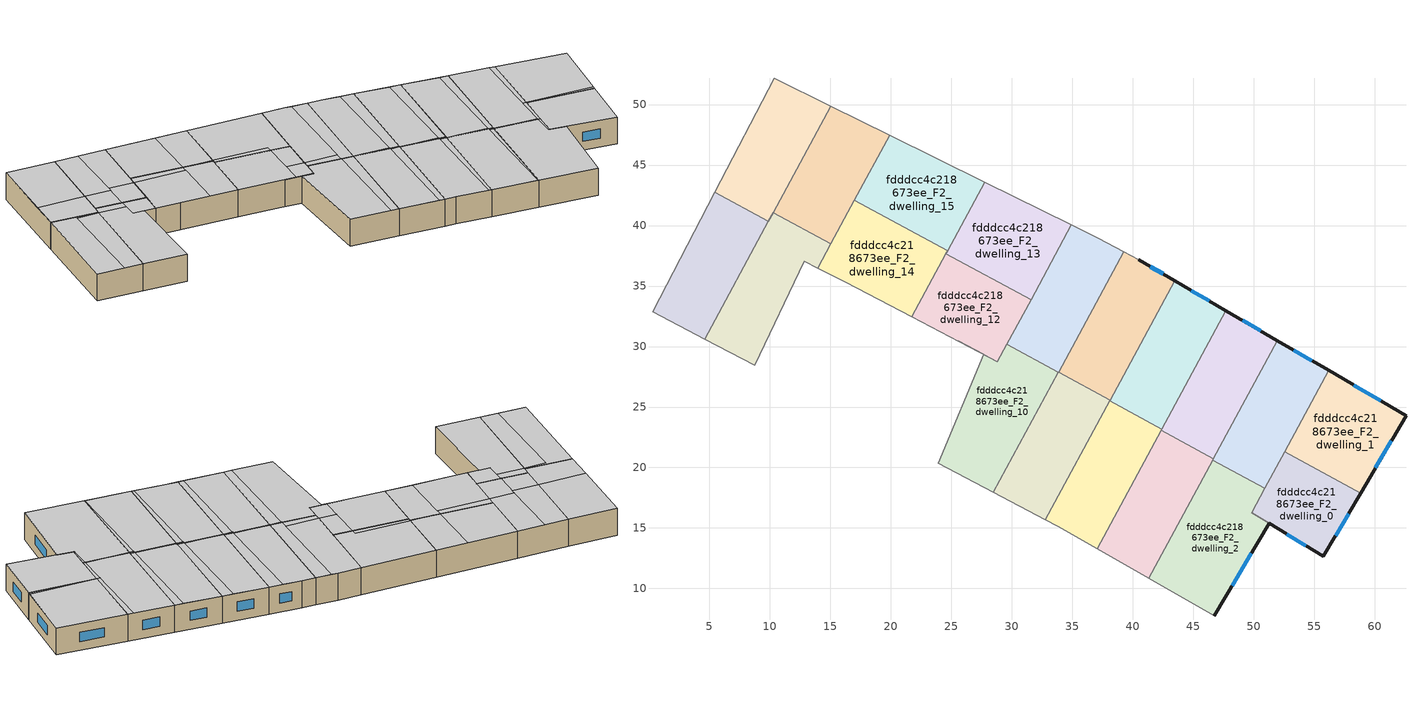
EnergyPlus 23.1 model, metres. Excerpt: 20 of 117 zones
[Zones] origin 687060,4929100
fdddcc4c218673ee_F2_dwelling_0
 floor to fdddcc4c218673ee_F1_dwelling_0 (EU_floor_Construction): 58.84,17.88 55.78,12.64 49.85,16.26 52.56,21.28 z6
 wall outside (EU_wall_Construction): 51.3,15.37 55.78,12.64 58.84,17.88 z6:9
 wall to fdddcc4c218673ee_F2_dwelling_1 (EU_wall_Construction): 58.84,17.88 52.56,21.28 z6:9
 wall to fdddcc4c218673ee_F2_dwelling_3 (EU_wall_Construction): 52.56,21.28 50.93,18.27 z6:9
 wall to fdddcc4c218673ee_F2_dwelling_2 (EU_wall_Construction): 49.84,16.26 51.3,15.37 / 50.93,18.27 49.85,16.26 z6:9
 window (EU_Window_Construction): 56.77,14.35 57.85,16.18 / 52.75,14.49 54.32,13.53 z6.98:8.02
 ceiling adiabatic (EU_roof_Construction): 55.78,12.64 58.84,17.88 52.56,21.28 49.85,16.26 z9
fdddcc4c218673ee_F2_dwelling_1
 floor to fdddcc4c218673ee_F1_dwelling_1 (EU_floor_Construction): 62.6,24.29 58.84,17.88 52.56,21.28 56.2,28.02 z6
 wall outside (EU_wall_Construction): 58.84,17.88 62.6,24.29 56.2,28.02 z6:9
 wall to fdddcc4c218673ee_F2_dwelling_3 (EU_wall_Construction): 56.2,28.02 52.56,21.28 z6:9
 window (EU_Window_Construction): 60.06,19.97 61.38,22.21 / 60.52,25.51 58.28,26.81 z6.98:8.02
 ceiling to fdddcc4c218673ee_F3_dwelling_1 (EU_floor_Construction): 59,18.15 62.6,24.29 56.2,28.02 52.58,21.31 z9
 ceiling to fdddcc4c218673ee_F3_dwelling_0 (EU_floor_Construction): 58.84,17.88 59,18.15 52.58,21.31 52.56,21.28 z9
fdddcc4c218673ee_F2_dwelling_10
 floor to fdddcc4c218673ee_F1_dwelling_10 (EU_floor_Construction): 33.87,27.86 28.5,17.94 23.95,20.36 27.68,29.34 25.57,30.46 28.83,28.75 29.6,30.17 z6
 wall adiabatic (EU_wall_Construction): 28.83,28.75 25.57,30.46 27.68,29.34 23.95,20.36 28.5,17.94 z6:9
 wall to fdddcc4c218673ee_F2_dwelling_11 (EU_wall_Construction): 33.87,27.86 29.6,30.17 z6:9
 wall to fdddcc4c218673ee_F2_dwelling_8 (EU_wall_Construction): 28.5,17.94 33.87,27.86 z6:9
 wall to fdddcc4c218673ee_F2_dwelling_12 (EU_wall_Construction): 29.6,30.17 28.83,28.75 z6:9
 ceiling to fdddcc4c218673ee_F3_dwelling_10 (EU_floor_Construction): 27.76,18.33 32.75,28.47 29.6,30.17 28.83,28.75 27.19,29.61 27.68,29.34 23.95,20.36 z9
 ceiling to fdddcc4c218673ee_F3_dwelling_8 (EU_floor_Construction): 28.5,17.94 33.86,27.84 32.71,28.41 27.76,18.33 z9
 ceiling to fdddcc4c218673ee_F3_dwelling_9 (EU_floor_Construction): 33.86,27.84 33.87,27.86 32.75,28.47 32.71,28.41 z9
fdddcc4c218673ee_F2_dwelling_11
 floor to fdddcc4c218673ee_F1_dwelling_11 (EU_floor_Construction): 39.26,37.83 33.87,27.86 29.6,30.17 34.94,40.05 37.18,38.94 z6
 wall adiabatic (EU_wall_Construction): 39.26,37.83 37.18,38.94 34.94,40.05 z6:9
 wall to fdddcc4c218673ee_F2_dwelling_13 (EU_wall_Construction): 34.94,40.05 31.6,33.88 z6:9
 wall to fdddcc4c218673ee_F2_dwelling_9 (EU_wall_Construction): 33.88,27.88 39.26,37.83 z6:9
 wall to fdddcc4c218673ee_F2_dwelling_8 (EU_wall_Construction): 33.87,27.86 33.88,27.88 z6:9
 wall to fdddcc4c218673ee_F2_dwelling_12 (EU_wall_Construction): 31.6,33.88 29.6,30.17 z6:9
 ceiling to fdddcc4c218673ee_F3_dwelling_11 (EU_floor_Construction): 33.11,29.22 37.75,38.64 37.18,38.94 34.94,40.05 29.93,30.79 z9
 ceiling to fdddcc4c218673ee_F3_dwelling_9 (EU_floor_Construction): 33.87,27.86 39.26,37.83 37.75,38.64 32.75,28.47 z9
 ceiling to fdddcc4c218673ee_F3_dwelling_10 (EU_floor_Construction): 32.75,28.47 33.11,29.22 29.93,30.79 29.6,30.17 z9
fdddcc4c218673ee_F2_dwelling_12
 floor to fdddcc4c218673ee_F1_dwelling_12 (EU_floor_Construction): 31.6,33.88 28.83,28.75 21.75,32.46 24.57,37.68 z6
 wall adiabatic (EU_wall_Construction): 21.75,32.46 28.83,28.75 z6:9
 wall to fdddcc4c218673ee_F2_dwelling_14 (EU_wall_Construction): 24.57,37.68 21.75,32.46 z6:9
 wall to fdddcc4c218673ee_F2_dwelling_13 (EU_wall_Construction): 31.6,33.88 24.57,37.68 z6:9
 ceiling to fdddcc4c218673ee_F3_dwelling_12 (EU_floor_Construction): 27.19,29.61 29.78,34.87 24.57,37.68 21.75,32.46 z9
 ceiling to fdddcc4c218673ee_F3_dwelling_10 (EU_floor_Construction): 28.83,28.75 29.93,30.79 28.19,31.64 27.19,29.61 z9
 ceiling to fdddcc4c218673ee_F3_dwelling_11 (EU_floor_Construction): 29.93,30.79 31.6,33.88 29.78,34.87 28.19,31.64 z9
fdddcc4c218673ee_F2_dwelling_13
 floor to fdddcc4c218673ee_F1_dwelling_13 (EU_floor_Construction): 34.94,40.05 31.6,33.88 24.57,37.68 27.76,43.58 z6
 wall adiabatic (EU_wall_Construction): 34.94,40.05 27.76,43.58 z6:9
 wall to fdddcc4c218673ee_F2_dwelling_15 (EU_wall_Construction): 27.76,43.58 24.7,37.92 z6:9
 wall to fdddcc4c218673ee_F2_dwelling_14 (EU_wall_Construction): 24.7,37.92 24.57,37.68 z6:9
 ceiling to fdddcc4c218673ee_F3_dwelling_12 (EU_floor_Construction): 29.78,34.87 30.04,35.4 24.75,38 24.57,37.68 z9
 ceiling adiabatic (EU_roof_Construction): 31.6,33.88 34.94,40.05 27.76,43.58 24.75,38 30.04,35.4 29.78,34.87 z9
fdddcc4c218673ee_F2_dwelling_14
 floor to fdddcc4c218673ee_F1_dwelling_14 (EU_floor_Construction): 24.7,37.92 24.57,37.68 21.75,32.46 16.29,35.33 13.98,36.49 17.01,42.08 z6
 wall adiabatic (EU_wall_Construction): 15.06,38.49 13.98,36.49 16.29,35.33 21.75,32.46 z6:9
 wall to fdddcc4c218673ee_F2_dwelling_15 (EU_wall_Construction): 24.7,37.92 17.01,42.08 z6:9
 wall to fdddcc4c218673ee_F2_dwelling_17 (EU_wall_Construction): 17.01,42.08 15.06,38.49 z6:9
 ceiling to fdddcc4c218673ee_F3_dwelling_14 (EU_floor_Construction): 19.12,33.84 21.58,38.84 16.59,41.3 13.98,36.49 16.29,35.33 z9
 ceiling to fdddcc4c218673ee_F3_dwelling_12 (EU_floor_Construction): 21.75,32.46 24.57,37.68 24.7,37.92 22.61,39.05 21.87,39.42 19.12,33.84 z9
 ceiling to fdddcc4c218673ee_F3_dwelling_15 (EU_floor_Construction): 21.58,38.84 21.88,39.45 17.01,42.08 16.59,41.3 z9
 ceiling to fdddcc4c218673ee_F3_dwelling_13 (EU_floor_Construction): 22.61,39.05 21.88,39.45 21.87,39.42 z9
fdddcc4c218673ee_F2_dwelling_15
 floor to fdddcc4c218673ee_F1_dwelling_15 (EU_floor_Construction): 27.76,43.58 24.7,37.92 17.01,42.08 19.91,47.45 z6
 wall adiabatic (EU_wall_Construction): 27.76,43.58 19.91,47.45 z6:9
 wall to fdddcc4c218673ee_F2_dwelling_17 (EU_wall_Construction): 19.91,47.45 17.01,42.08 z6:9
 ceiling to fdddcc4c218673ee_F3_dwelling_15 (EU_floor_Construction): 21.88,39.45 24.67,45.11 19.91,47.45 17.01,42.08 z9
 ceiling to fdddcc4c218673ee_F3_dwelling_13 (EU_floor_Construction): 24.74,38 27.76,43.58 24.67,45.11 21.88,39.45 22.61,39.05 z9
 ceiling to fdddcc4c218673ee_F3_dwelling_12 (EU_floor_Construction): 24.7,37.92 24.74,38 22.61,39.05 z9
fdddcc4c218673ee_F2_dwelling_16
 floor to fdddcc4c218673ee_F1_dwelling_16 (EU_floor_Construction): 15.06,38.49 13.98,36.49 12.88,37.04 8.76,28.46 4.63,30.61 10.28,41.07 z6
 wall adiabatic (EU_wall_Construction): 9.88,40.34 4.63,30.61 8.76,28.46 12.88,37.04 13.98,36.49 15.06,38.49 z6:9
 wall to fdddcc4c218673ee_F2_dwelling_17 (EU_wall_Construction): 15.06,38.49 10.28,41.07 z6:9
 wall to fdddcc4c218673ee_F2_dwelling_19 (EU_wall_Construction): 10.28,41.07 9.88,40.34 z6:9
 ceiling to fdddcc4c218673ee_F3_dwelling_16 (EU_floor_Construction): 8.76,28.46 12.88,37.04 11.77,37.61 12.43,38.95 9.82,40.23 4.63,30.61 z9
 ceiling to fdddcc4c218673ee_F3_dwelling_17 (EU_floor_Construction): 12.43,38.95 12.8,39.71 10.28,41.07 9.88,40.34 9.83,40.23 z9
 ceiling to fdddcc4c218673ee_F3_dwelling_14 (EU_floor_Construction): 13.98,36.49 15.06,38.49 12.8,39.71 11.77,37.61 z9
fdddcc4c218673ee_F2_dwelling_17
 floor to fdddcc4c218673ee_F1_dwelling_17 (EU_floor_Construction): 19.91,47.45 15.06,38.49 10.28,41.07 15.03,49.86 z6
 wall adiabatic (EU_wall_Construction): 19.91,47.45 15.03,49.86 z6:9
 wall to fdddcc4c218673ee_F2_dwelling_19 (EU_wall_Construction): 15.03,49.86 10.28,41.07 z6:9
 ceiling to fdddcc4c218673ee_F3_dwelling_18 (EU_floor_Construction): 13.97,42.09 17.25,48.76 15.03,49.86 11.49,43.31 z9
 ceiling to fdddcc4c218673ee_F3_dwelling_14 (EU_floor_Construction): 15.06,38.49 16.59,41.3 14.17,42.49 12.8,39.71 z9
 ceiling to fdddcc4c218673ee_F3_dwelling_15 (EU_floor_Construction): 16.59,41.3 19.91,47.45 17.25,48.76 14.17,42.49 z9
 ceiling to fdddcc4c218673ee_F3_dwelling_17 (EU_floor_Construction): 12.8,39.71 13.97,42.09 11.49,43.31 10.28,41.07 z9
fdddcc4c218673ee_F2_dwelling_18
 floor to fdddcc4c218673ee_F1_dwelling_18 (EU_floor_Construction): 9.88,40.34 4.63,30.61 0.32,32.87 5.46,42.73 z6
 wall adiabatic (EU_wall_Construction): 5.46,42.73 0.32,32.87 4.63,30.61 9.88,40.34 z6:9
 wall to fdddcc4c218673ee_F2_dwelling_19 (EU_wall_Construction): 9.88,40.34 5.46,42.73 z6:9
 ceiling to fdddcc4c218673ee_F3_dwelling_17 (EU_floor_Construction): 2.89,31.52 7.69,41.28 9.83,40.23 9.88,40.34 5.46,42.73 0.32,32.87 z9
 ceiling to fdddcc4c218673ee_F3_dwelling_16 (EU_floor_Construction): 4.63,30.61 9.82,40.23 7.69,41.28 2.89,31.52 z9
fdddcc4c218673ee_F2_dwelling_19
 floor to fdddcc4c218673ee_F1_dwelling_19 (EU_floor_Construction): 15.03,49.86 9.88,40.34 5.46,42.73 10.37,52.15 z6
 wall adiabatic (EU_wall_Construction): 15.03,49.86 10.37,52.15 5.46,42.73 z6:9
 ceiling to fdddcc4c218673ee_F3_dwelling_18 (EU_floor_Construction): 11.49,43.31 15.03,49.86 10.37,52.15 6.93,45.55 z9
 ceiling to fdddcc4c218673ee_F3_dwelling_17 (EU_floor_Construction): 9.88,40.34 11.49,43.31 6.93,45.55 5.46,42.73 z9
fdddcc4c218673ee_F2_dwelling_2
 floor to fdddcc4c218673ee_F1_dwelling_2 (EU_floor_Construction): 50.93,18.27 49.84,16.26 51.3,15.37 46.74,7.76 41.33,10.84 46.61,20.61 z6
 wall outside (EU_wall_Construction): 46.74,7.76 51.3,15.37 z6:9
 wall adiabatic (EU_wall_Construction): 41.33,10.84 46.74,7.76 z6:9
 wall to fdddcc4c218673ee_F2_dwelling_3 (EU_wall_Construction): 50.93,18.27 46.61,20.61 z6:9
 wall to fdddcc4c218673ee_F2_dwelling_4 (EU_wall_Construction): 46.61,20.61 41.33,10.84 z6:9
 window (EU_Window_Construction): 48.22,10.24 49.81,12.9 z6.98:8.02
 ceiling to fdddcc4c218673ee_F3_dwelling_2 (EU_floor_Construction): 46.74,7.76 51.3,15.37 49.7,16.35 50.7,18.4 48.13,19.79 46.58,20.55 41.33,10.84 z9
 ceiling to fdddcc4c218673ee_F3_dwelling_3 (EU_floor_Construction): 48.13,19.79 46.61,20.61 46.58,20.55 z9
 ceiling to fdddcc4c218673ee_F3_dwelling_0 (EU_floor_Construction): 49.84,16.26 50.93,18.27 50.7,18.4 49.7,16.35 z9
fdddcc4c218673ee_F2_dwelling_3
 floor to fdddcc4c218673ee_F1_dwelling_3 (EU_floor_Construction): 56.2,28.02 50.93,18.27 46.61,20.61 51.95,30.5 z6
 wall outside (EU_wall_Construction): 56.2,28.02 51.95,30.5 z6:9
 wall to fdddcc4c218673ee_F2_dwelling_5 (EU_wall_Construction): 51.95,30.5 46.67,20.73 z6:9
 wall to fdddcc4c218673ee_F2_dwelling_4 (EU_wall_Construction): 46.67,20.73 46.61,20.61 z6:9
 window (EU_Window_Construction): 54.82,28.82 53.34,29.69 z6.98:8.02
 ceiling to fdddcc4c218673ee_F3_dwelling_3 (EU_floor_Construction): 50.75,18.5 55.61,28.37 51.95,30.49 46.61,20.61 48.13,19.79 z9
 ceiling to fdddcc4c218673ee_F3_dwelling_1 (EU_floor_Construction): 52.58,21.31 56.2,28.02 55.61,28.37 52.23,21.49 z9
 ceiling to fdddcc4c218673ee_F3_dwelling_2 (EU_floor_Construction): 50.7,18.4 50.75,18.5 48.13,19.79 z9
 ceiling to fdddcc4c218673ee_F3_dwelling_0 (EU_floor_Construction): 50.93,18.27 52.56,21.28 52.58,21.31 52.23,21.49 50.7,18.4 z9
fdddcc4c218673ee_F2_dwelling_4
 floor to fdddcc4c218673ee_F1_dwelling_4 (EU_floor_Construction): 46.67,20.73 41.33,10.84 37.07,13.27 42.36,23.06 z6
 wall adiabatic (EU_wall_Construction): 37.07,13.27 41.33,10.84 z6:9
 wall to fdddcc4c218673ee_F2_dwelling_5 (EU_wall_Construction): 46.67,20.73 42.36,23.06 z6:9
 wall to fdddcc4c218673ee_F2_dwelling_6 (EU_wall_Construction): 42.36,23.06 37.07,13.27 z6:9
 ceiling to fdddcc4c218673ee_F3_dwelling_4 (EU_floor_Construction): 41.25,10.89 46.22,20.97 43.5,22.44 42.34,23.02 37.07,13.27 z9
 ceiling to fdddcc4c218673ee_F3_dwelling_2 (EU_floor_Construction): 41.33,10.84 46.58,20.55 46.12,20.78 41.25,10.89 z9
 ceiling to fdddcc4c218673ee_F3_dwelling_5 (EU_floor_Construction): 43.5,22.44 42.36,23.06 42.34,23.02 z9
 ceiling to fdddcc4c218673ee_F3_dwelling_3 (EU_floor_Construction): 46.58,20.55 46.67,20.73 46.22,20.97 46.12,20.78 z9
fdddcc4c218673ee_F2_dwelling_5
 floor to fdddcc4c218673ee_F1_dwelling_5 (EU_floor_Construction): 51.95,30.5 46.67,20.73 42.36,23.06 47.71,32.96 z6
 wall outside (EU_wall_Construction): 51.95,30.5 47.71,32.96 z6:9
 wall to fdddcc4c218673ee_F2_dwelling_7 (EU_wall_Construction): 47.72,32.96 42.42,23.17 z6:9
 wall to fdddcc4c218673ee_F2_dwelling_6 (EU_wall_Construction): 42.42,23.17 42.36,23.06 z6:9
 window (EU_Window_Construction): 50.58,31.3 49.09,32.16 z6.98:8.02
 ceiling to fdddcc4c218673ee_F3_dwelling_5 (EU_floor_Construction): 46.27,21.08 51.14,30.97 47.71,32.96 42.36,23.06 43.5,22.44 z9
 ceiling to fdddcc4c218673ee_F3_dwelling_3 (EU_floor_Construction): 46.67,20.73 51.95,30.49 51.14,30.97 46.22,20.97 z9
 ceiling to fdddcc4c218673ee_F3_dwelling_4 (EU_floor_Construction): 46.22,20.97 46.27,21.08 43.5,22.44 z9
fdddcc4c218673ee_F2_dwelling_6
 floor to fdddcc4c218673ee_F1_dwelling_6 (EU_floor_Construction): 42.42,23.17 37.07,13.27 33.81,15.12 32.8,15.66 38.12,25.5 z6
 wall to fdddcc4c218673ee_F2_dwelling_7 (EU_wall_Construction): 42.42,23.17 38.12,25.5 z6:9
 wall adiabatic (EU_wall_Construction): 32.8,15.66 33.81,15.12 37.07,13.27 z6:9
 wall to fdddcc4c218673ee_F2_dwelling_8 (EU_wall_Construction): 38.12,25.5 32.8,15.66 z6:9
 ceiling adiabatic (EU_roof_Construction): 36.77,13.44 41.74,23.54 38.94,25.06 38.1,25.47 32.8,15.66 33.81,15.12 z9
 ceiling to fdddcc4c218673ee_F3_dwelling_4 (EU_floor_Construction): 37.07,13.27 42.34,23.02 41.65,23.35 36.77,13.44 z9
 ceiling to fdddcc4c218673ee_F3_dwelling_7 (EU_floor_Construction): 38.94,25.06 38.12,25.5 38.1,25.47 z9
 ceiling to fdddcc4c218673ee_F3_dwelling_5 (EU_floor_Construction): 42.34,23.02 42.42,23.17 41.74,23.54 41.65,23.35 z9
fdddcc4c218673ee_F2_dwelling_7
 floor to fdddcc4c218673ee_F1_dwelling_7 (EU_floor_Construction): 47.71,32.96 42.42,23.17 38.12,25.5 43.49,35.43 z6
 wall outside (EU_wall_Construction): 47.71,32.96 43.49,35.43 z6:9
 wall to fdddcc4c218673ee_F2_dwelling_9 (EU_wall_Construction): 43.49,35.43 38.15,25.57 z6:9
 wall to fdddcc4c218673ee_F2_dwelling_8 (EU_wall_Construction): 38.15,25.57 38.12,25.5 z6:9
 window (EU_Window_Construction): 46.34,33.77 44.86,34.63 z6.98:8.02
 ceiling to fdddcc4c218673ee_F3_dwelling_7 (EU_floor_Construction): 41.79,23.65 46.67,33.57 43.49,35.43 38.12,25.5 38.94,25.06 z9
 ceiling to fdddcc4c218673ee_F3_dwelling_5 (EU_floor_Construction): 42.42,23.17 47.71,32.96 46.67,33.57 41.74,23.54 z9
 ceiling to fdddcc4c218673ee_F3_dwelling_6 (EU_floor_Construction): 41.74,23.54 41.79,23.65 38.94,25.06 z9
fdddcc4c218673ee_F2_dwelling_8
 floor to fdddcc4c218673ee_F1_dwelling_8 (EU_floor_Construction): 38.15,25.57 32.8,15.66 28.5,17.94 33.88,27.88 z6
 wall to fdddcc4c218673ee_F2_dwelling_9 (EU_wall_Construction): 38.15,25.57 33.88,27.88 z6:9
 wall adiabatic (EU_wall_Construction): 28.5,17.94 32.8,15.66 z6:9
 ceiling to fdddcc4c218673ee_F3_dwelling_8 (EU_floor_Construction): 32.27,15.94 37.25,26.06 34.82,27.37 33.86,27.84 28.5,17.94 z9
 ceiling to fdddcc4c218673ee_F3_dwelling_6 (EU_floor_Construction): 32.8,15.66 38.1,25.47 37.18,25.92 32.27,15.94 z9
 ceiling to fdddcc4c218673ee_F3_dwelling_9 (EU_floor_Construction): 34.82,27.37 33.88,27.88 33.87,27.86 33.86,27.84 z9
 ceiling to fdddcc4c218673ee_F3_dwelling_7 (EU_floor_Construction): 38.1,25.47 38.15,25.57 37.25,26.06 37.18,25.92 z9
fdddcc4c218673ee_F2_dwelling_9
 floor to fdddcc4c218673ee_F1_dwelling_9 (EU_floor_Construction): 43.49,35.43 38.15,25.57 33.88,27.88 39.26,37.83 40.51,37.16 z6
 wall outside (EU_wall_Construction): 43.49,35.43 40.51,37.16 z6:9
 wall adiabatic (EU_wall_Construction): 40.51,37.16 39.26,37.83 z6:9
 window (EU_Window_Construction): 42.52,35.99 41.48,36.6 z6.98:8.02
 ceiling to fdddcc4c218673ee_F3_dwelling_9 (EU_floor_Construction): 37.3,26.15 42.22,36.16 40.51,37.16 39.26,37.83 33.88,27.88 34.82,27.37 z9
 ceiling to fdddcc4c218673ee_F3_dwelling_8 (EU_floor_Construction): 37.25,26.06 37.3,26.15 34.82,27.37 z9
 ceiling to fdddcc4c218673ee_F3_dwelling_7 (EU_floor_Construction): 38.15,25.57 43.49,35.43 42.22,36.16 37.25,26.06 z9
[Building]
EU S2 Campaign: North Axis=0; Terrain=City; Solar Distribution=FullExterior
[Site:Location]
Bologna: Latitude=44.5; Longitude=11.25; Time Zone=1; Elevation=37
[SizingPeriod:WeatherFileDays]
AnnualSizingPeriod: Begin Month=1; Begin Day of Month=1; End Month=12; End Day of Month=31; Day of Week for Start Day=Monday; Use Weather File Daylight Saving Period=No; Use Weather File Rain and Snow Indicators=No
[MATERIAL]
EU_InternalMass_Material: Roughness=MediumRough; Thickness=0.1; Conductivity=1; Density=1800; Specific Heat=900; Thermal Absorptance=0.9; Solar Absorptance=0.7; Visible Absorptance=0.7
[MATERIAL:NOMASS] Roughness=MediumRough; Thermal Absorptance=0.9; Solar Absorptance=0.7; Visible Absorptance=0.7
Name | Thermal Resistance
EU_wall_NoMass | 0.905828
EU_roof_NoMass | 0.37593
EU_floor_NoMass | 0.67114
[WINDOWMATERIAL:SIMPLEGLAZINGSYSTEM]
EU_Window_SimpleGlazing: UFactor=4.52486; Solar Heat Gain Coefficient=0.85; Visible Transmittance=0.85
[CONSTRUCTION]
EU_wall_Construction: EU_wall_NoMass
EU_roof_Construction: EU_roof_NoMass
EU_floor_Construction: EU_floor_NoMass
EU_Window_Construction: EU_Window_SimpleGlazing
EU_InternalMass_Construction: EU_InternalMass_Material
[ZONE] Type=1; Multiplier=1; Ceiling Height=autocalculate; Floor Area=autocalculate; Part of Total Floor Area=Yes
Name | Volume
fdddcc4c218673ee_F2_dwelling_0 | 124.373
fdddcc4c218673ee_F2_dwelling_1 | 164.534
fdddcc4c218673ee_F2_dwelling_10 | 187.806
fdddcc4c218673ee_F2_dwelling_11 | 164.5
fdddcc4c218673ee_F2_dwelling_12 | 141.188
fdddcc4c218673ee_F2_dwelling_13; fdddcc4c218673ee_F2_dwelling_8; fdddcc4c218673ee_F2_dwelling_9 | 164.55
fdddcc4c218673ee_F2_dwelling_14 | 164.523
fdddcc4c218673ee_F2_dwelling_15 | 164.511
fdddcc4c218673ee_F2_dwelling_16 | 164.53
fdddcc4c218673ee_F2_dwelling_17; fdddcc4c218673ee_F2_dwelling_19 | 164.527
fdddcc4c218673ee_F2_dwelling_18 | 164.528
fdddcc4c218673ee_F2_dwelling_2 | 204.634
fdddcc4c218673ee_F2_dwelling_3 | 164.542
fdddcc4c218673ee_F2_dwelling_4 | 164.52
fdddcc4c218673ee_F2_dwelling_5 | 164.532
fdddcc4c218673ee_F2_dwelling_6 | 164.505
fdddcc4c218673ee_F2_dwelling_7 | 164.493
[INTERNALMASS] Construction=EU_InternalMass_Construction
Name | Zone or ZoneList | Surface Area
fdddcc4c218673ee_F2_dwelling_0_EU_InternalMass | fdddcc4c218673ee_F2_dwelling_0 | 41.4765
fdddcc4c218673ee_F2_dwelling_1_EU_InternalMass | fdddcc4c218673ee_F2_dwelling_1 | 54.8454
fdddcc4c218673ee_F2_dwelling_2_EU_InternalMass | fdddcc4c218673ee_F2_dwelling_2 | 68.2115
fdddcc4c218673ee_F2_dwelling_3_EU_InternalMass | fdddcc4c218673ee_F2_dwelling_3 | 54.8465
fdddcc4c218673ee_F2_dwelling_4_EU_InternalMass | fdddcc4c218673ee_F2_dwelling_4 | 54.8393
fdddcc4c218673ee_F2_dwelling_5_EU_InternalMass | fdddcc4c218673ee_F2_dwelling_5 | 54.8431
fdddcc4c218673ee_F2_dwelling_6_EU_InternalMass | fdddcc4c218673ee_F2_dwelling_6 | 54.8348
fdddcc4c218673ee_F2_dwelling_7_EU_InternalMass | fdddcc4c218673ee_F2_dwelling_7 | 54.8313
fdddcc4c218673ee_F2_dwelling_8_EU_InternalMass | fdddcc4c218673ee_F2_dwelling_8 | 54.8511
fdddcc4c218673ee_F2_dwelling_9_EU_InternalMass | fdddcc4c218673ee_F2_dwelling_9 | 54.8493
fdddcc4c218673ee_F2_dwelling_10_EU_InternalMass | fdddcc4c218673ee_F2_dwelling_10 | 62.6076
fdddcc4c218673ee_F2_dwelling_11_EU_InternalMass | fdddcc4c218673ee_F2_dwelling_11 | 54.8335
fdddcc4c218673ee_F2_dwelling_12_EU_InternalMass | fdddcc4c218673ee_F2_dwelling_12 | 47.0699
fdddcc4c218673ee_F2_dwelling_13_EU_InternalMass | fdddcc4c218673ee_F2_dwelling_13 | 54.8513
fdddcc4c218673ee_F2_dwelling_14_EU_InternalMass | fdddcc4c218673ee_F2_dwelling_14 | 54.8408
fdddcc4c218673ee_F2_dwelling_15_EU_InternalMass | fdddcc4c218673ee_F2_dwelling_15 | 54.8365
fdddcc4c218673ee_F2_dwelling_16_EU_InternalMass | fdddcc4c218673ee_F2_dwelling_16 | 54.8432
fdddcc4c218673ee_F2_dwelling_17_EU_InternalMass | fdddcc4c218673ee_F2_dwelling_17 | 54.8426
fdddcc4c218673ee_F2_dwelling_18_EU_InternalMass | fdddcc4c218673ee_F2_dwelling_18 | 54.8442
fdddcc4c218673ee_F2_dwelling_19_EU_InternalMass | fdddcc4c218673ee_F2_dwelling_19 | 54.8416
[OTHEREQUIPMENT] Fuel Type=Electricity; Design Level Calculation Method=Watts/Area; Power per Zone Floor Area=1; Fraction Latent=0; Fraction Radiant=0; Fraction Lost=0; Carbon Dioxide Generation Rate=0; EndUse Subcategory=EU_Step8_InternalGains
Name | Zone or ZoneList or Space or SpaceList | Schedule
EU_Step8_InternalGain_fdddcc4c218673ee_F2_dwelling_0_f000 | fdddcc4c218673ee_F2_dwelling_0 | EU_Step8_GainSchedule_fdddcc4c218673ee_F2_dwelling_0_f000
EU_Step8_InternalGain_fdddcc4c218673ee_F2_dwelling_1_f000 | fdddcc4c218673ee_F2_dwelling_1 | EU_Step8_GainSchedule_fdddcc4c218673ee_F2_dwelling_1_f000
EU_Step8_InternalGain_fdddcc4c218673ee_F2_dwelling_2_f000 | fdddcc4c218673ee_F2_dwelling_2 | EU_Step8_GainSchedule_fdddcc4c218673ee_F2_dwelling_2_f000
EU_Step8_InternalGain_fdddcc4c218673ee_F2_dwelling_3_f000 | fdddcc4c218673ee_F2_dwelling_3 | EU_Step8_GainSchedule_fdddcc4c218673ee_F2_dwelling_3_f000
EU_Step8_InternalGain_fdddcc4c218673ee_F2_dwelling_4_f000 | fdddcc4c218673ee_F2_dwelling_4 | EU_Step8_GainSchedule_fdddcc4c218673ee_F2_dwelling_4_f000
EU_Step8_InternalGain_fdddcc4c218673ee_F2_dwelling_5_f000 | fdddcc4c218673ee_F2_dwelling_5 | EU_Step8_GainSchedule_fdddcc4c218673ee_F2_dwelling_5_f000
EU_Step8_InternalGain_fdddcc4c218673ee_F2_dwelling_6_f000 | fdddcc4c218673ee_F2_dwelling_6 | EU_Step8_GainSchedule_fdddcc4c218673ee_F2_dwelling_6_f000
EU_Step8_InternalGain_fdddcc4c218673ee_F2_dwelling_7_f000 | fdddcc4c218673ee_F2_dwelling_7 | EU_Step8_GainSchedule_fdddcc4c218673ee_F2_dwelling_7_f000
EU_Step8_InternalGain_fdddcc4c218673ee_F2_dwelling_8_f000 | fdddcc4c218673ee_F2_dwelling_8 | EU_Step8_GainSchedule_fdddcc4c218673ee_F2_dwelling_8_f000
EU_Step8_InternalGain_fdddcc4c218673ee_F2_dwelling_9_f000 | fdddcc4c218673ee_F2_dwelling_9 | EU_Step8_GainSchedule_fdddcc4c218673ee_F2_dwelling_9_f000
EU_Step8_InternalGain_fdddcc4c218673ee_F2_dwelling_10_f000 | fdddcc4c218673ee_F2_dwelling_10 | EU_Step8_GainSchedule_fdddcc4c218673ee_F2_dwelling_10_f000
EU_Step8_InternalGain_fdddcc4c218673ee_F2_dwelling_11_f000 | fdddcc4c218673ee_F2_dwelling_11 | EU_Step8_GainSchedule_fdddcc4c218673ee_F2_dwelling_11_f000
EU_Step8_InternalGain_fdddcc4c218673ee_F2_dwelling_12_f000 | fdddcc4c218673ee_F2_dwelling_12 | EU_Step8_GainSchedule_fdddcc4c218673ee_F2_dwelling_12_f000
EU_Step8_InternalGain_fdddcc4c218673ee_F2_dwelling_13_f000 | fdddcc4c218673ee_F2_dwelling_13 | EU_Step8_GainSchedule_fdddcc4c218673ee_F2_dwelling_13_f000
EU_Step8_InternalGain_fdddcc4c218673ee_F2_dwelling_14_f000 | fdddcc4c218673ee_F2_dwelling_14 | EU_Step8_GainSchedule_fdddcc4c218673ee_F2_dwelling_14_f000
EU_Step8_InternalGain_fdddcc4c218673ee_F2_dwelling_15_f000 | fdddcc4c218673ee_F2_dwelling_15 | EU_Step8_GainSchedule_fdddcc4c218673ee_F2_dwelling_15_f000
EU_Step8_InternalGain_fdddcc4c218673ee_F2_dwelling_16_f000 | fdddcc4c218673ee_F2_dwelling_16 | EU_Step8_GainSchedule_fdddcc4c218673ee_F2_dwelling_16_f000
EU_Step8_InternalGain_fdddcc4c218673ee_F2_dwelling_17_f000 | fdddcc4c218673ee_F2_dwelling_17 | EU_Step8_GainSchedule_fdddcc4c218673ee_F2_dwelling_17_f000
EU_Step8_InternalGain_fdddcc4c218673ee_F2_dwelling_18_f000 | fdddcc4c218673ee_F2_dwelling_18 | EU_Step8_GainSchedule_fdddcc4c218673ee_F2_dwelling_18_f000
EU_Step8_InternalGain_fdddcc4c218673ee_F2_dwelling_19_f000 | fdddcc4c218673ee_F2_dwelling_19 | EU_Step8_GainSchedule_fdddcc4c218673ee_F2_dwelling_19_f000
[ZONEVENTILATION:DESIGNFLOWRATE] Schedule=EU_AlwaysOn; Design Flow Rate Calculation Method=AirChanges/Hour; Air Changes per Hour=0.73129; Ventilation Type=Natural; Fan Pressure Rise=0; Fan Total Efficiency=1; Constant Term Coefficient=1; Temperature Term Coefficient=0; Velocity Term Coefficient=0; Velocity Squared Term Coefficient=0; Minimum Indoor Temperature=-100; Maximum Indoor Temperature=100; Delta Temperature=-100; Minimum Outdoor Temperature=-100; Maximum Outdoor Temperature=100; Maximum Wind Speed=40
Name | Zone or ZoneList or Space or SpaceList
EU_ConstantAir_fdddcc4c218673ee_F2_dwelling_0 | fdddcc4c218673ee_F2_dwelling_0
EU_ConstantAir_fdddcc4c218673ee_F2_dwelling_1 | fdddcc4c218673ee_F2_dwelling_1
EU_ConstantAir_fdddcc4c218673ee_F2_dwelling_2 | fdddcc4c218673ee_F2_dwelling_2
EU_ConstantAir_fdddcc4c218673ee_F2_dwelling_3 | fdddcc4c218673ee_F2_dwelling_3
EU_ConstantAir_fdddcc4c218673ee_F2_dwelling_4 | fdddcc4c218673ee_F2_dwelling_4
EU_ConstantAir_fdddcc4c218673ee_F2_dwelling_5 | fdddcc4c218673ee_F2_dwelling_5
EU_ConstantAir_fdddcc4c218673ee_F2_dwelling_6 | fdddcc4c218673ee_F2_dwelling_6
EU_ConstantAir_fdddcc4c218673ee_F2_dwelling_7 | fdddcc4c218673ee_F2_dwelling_7
EU_ConstantAir_fdddcc4c218673ee_F2_dwelling_8 | fdddcc4c218673ee_F2_dwelling_8
EU_ConstantAir_fdddcc4c218673ee_F2_dwelling_9 | fdddcc4c218673ee_F2_dwelling_9
EU_ConstantAir_fdddcc4c218673ee_F2_dwelling_10 | fdddcc4c218673ee_F2_dwelling_10
EU_ConstantAir_fdddcc4c218673ee_F2_dwelling_11 | fdddcc4c218673ee_F2_dwelling_11
EU_ConstantAir_fdddcc4c218673ee_F2_dwelling_12 | fdddcc4c218673ee_F2_dwelling_12
EU_ConstantAir_fdddcc4c218673ee_F2_dwelling_13 | fdddcc4c218673ee_F2_dwelling_13
EU_ConstantAir_fdddcc4c218673ee_F2_dwelling_14 | fdddcc4c218673ee_F2_dwelling_14
EU_ConstantAir_fdddcc4c218673ee_F2_dwelling_15 | fdddcc4c218673ee_F2_dwelling_15
EU_ConstantAir_fdddcc4c218673ee_F2_dwelling_16 | fdddcc4c218673ee_F2_dwelling_16
EU_ConstantAir_fdddcc4c218673ee_F2_dwelling_17 | fdddcc4c218673ee_F2_dwelling_17
EU_ConstantAir_fdddcc4c218673ee_F2_dwelling_18 | fdddcc4c218673ee_F2_dwelling_18
EU_ConstantAir_fdddcc4c218673ee_F2_dwelling_19 | fdddcc4c218673ee_F2_dwelling_19
[HVACTEMPLATE:THERMOSTAT] Constant Heating Setpoint=20; Constant Cooling Setpoint=50
EU_HeatOnly_fdddcc4c218673ee_F0_dwelling_0; EU_HeatOnly_fdddcc4c218673ee_F0_dwelling_1; EU_HeatOnly_fdddcc4c218673ee_F0_dwelling_2; EU_HeatOnly_fdddcc4c218673ee_F0_dwelling_3; EU_HeatOnly_fdddcc4c218673ee_F0_dwelling_4; EU_HeatOnly_fdddcc4c218673ee_F0_dwelling_5; EU_HeatOnly_fdddcc4c218673ee_F0_dwelling_6; EU_HeatOnly_fdddcc4c218673ee_F0_dwelling_7; EU_HeatOnly_fdddcc4c218673ee_F0_dwelling_8; EU_HeatOnly_fdddcc4c218673ee_F0_dwelling_9; EU_HeatOnly_fdddcc4c218673ee_F0_dwelling_10; EU_HeatOnly_fdddcc4c218673ee_F0_dwelling_11; EU_HeatOnly_fdddcc4c218673ee_F0_dwelling_12; EU_HeatOnly_fdddcc4c218673ee_F0_dwelling_13; EU_HeatOnly_fdddcc4c218673ee_F0_dwelling_14; EU_HeatOnly_fdddcc4c218673ee_F0_dwelling_15; EU_HeatOnly_fdddcc4c218673ee_F0_dwelling_16; EU_HeatOnly_fdddcc4c218673ee_F0_dwelling_17; EU_HeatOnly_fdddcc4c218673ee_F0_dwelling_18; EU_HeatOnly_fdddcc4c218673ee_F0_dwelling_19; EU_HeatOnly_fdddcc4c218673ee_F1_dwelling_0; EU_HeatOnly_fdddcc4c218673ee_F1_dwelling_1; EU_HeatOnly_fdddcc4c218673ee_F1_dwelling_2; EU_HeatOnly_fdddcc4c218673ee_F1_dwelling_3; EU_HeatOnly_fdddcc4c218673ee_F1_dwelling_4; EU_HeatOnly_fdddcc4c218673ee_F1_dwelling_5; EU_HeatOnly_fdddcc4c218673ee_F1_dwelling_6; EU_HeatOnly_fdddcc4c218673ee_F1_dwelling_7; EU_HeatOnly_fdddcc4c218673ee_F1_dwelling_8; EU_HeatOnly_fdddcc4c218673ee_F1_dwelling_9; EU_HeatOnly_fdddcc4c218673ee_F1_dwelling_10; EU_HeatOnly_fdddcc4c218673ee_F1_dwelling_11; EU_HeatOnly_fdddcc4c218673ee_F1_dwelling_12; EU_HeatOnly_fdddcc4c218673ee_F1_dwelling_13; EU_HeatOnly_fdddcc4c218673ee_F1_dwelling_14; EU_HeatOnly_fdddcc4c218673ee_F1_dwelling_15; EU_HeatOnly_fdddcc4c218673ee_F1_dwelling_16; EU_HeatOnly_fdddcc4c218673ee_F1_dwelling_17; EU_HeatOnly_fdddcc4c218673ee_F1_dwelling_18; EU_HeatOnly_fdddcc4c218673ee_F1_dwelling_19; EU_HeatOnly_fdddcc4c218673ee_F2_dwelling_0; EU_HeatOnly_fdddcc4c218673ee_F2_dwelling_1; EU_HeatOnly_fdddcc4c218673ee_F2_dwelling_2; EU_HeatOnly_fdddcc4c218673ee_F2_dwelling_3; EU_HeatOnly_fdddcc4c218673ee_F2_dwelling_4; EU_HeatOnly_fdddcc4c218673ee_F2_dwelling_5; EU_HeatOnly_fdddcc4c218673ee_F2_dwelling_6; EU_HeatOnly_fdddcc4c218673ee_F2_dwelling_7; EU_HeatOnly_fdddcc4c218673ee_F2_dwelling_8; EU_HeatOnly_fdddcc4c218673ee_F2_dwelling_9; EU_HeatOnly_fdddcc4c218673ee_F2_dwelling_10; EU_HeatOnly_fdddcc4c218673ee_F2_dwelling_11; EU_HeatOnly_fdddcc4c218673ee_F2_dwelling_12; EU_HeatOnly_fdddcc4c218673ee_F2_dwelling_13; EU_HeatOnly_fdddcc4c218673ee_F2_dwelling_14; EU_HeatOnly_fdddcc4c218673ee_F2_dwelling_15; EU_HeatOnly_fdddcc4c218673ee_F2_dwelling_16; EU_HeatOnly_fdddcc4c218673ee_F2_dwelling_17; EU_HeatOnly_fdddcc4c218673ee_F2_dwelling_18; EU_HeatOnly_fdddcc4c218673ee_F2_dwelling_19; EU_HeatOnly_fdddcc4c218673ee_F3_dwelling_0; EU_HeatOnly_fdddcc4c218673ee_F3_dwelling_1; EU_HeatOnly_fdddcc4c218673ee_F3_dwelling_2; EU_HeatOnly_fdddcc4c218673ee_F3_dwelling_3; EU_HeatOnly_fdddcc4c218673ee_F3_dwelling_4; EU_HeatOnly_fdddcc4c218673ee_F3_dwelling_5; EU_HeatOnly_fdddcc4c218673ee_F3_dwelling_6; EU_HeatOnly_fdddcc4c218673ee_F3_dwelling_7; EU_HeatOnly_fdddcc4c218673ee_F3_dwelling_8; EU_HeatOnly_fdddcc4c218673ee_F3_dwelling_9; EU_HeatOnly_fdddcc4c218673ee_F3_dwelling_10; EU_HeatOnly_fdddcc4c218673ee_F3_dwelling_11; EU_HeatOnly_fdddcc4c218673ee_F3_dwelling_12; EU_HeatOnly_fdddcc4c218673ee_F3_dwelling_13; EU_HeatOnly_fdddcc4c218673ee_F3_dwelling_14; EU_HeatOnly_fdddcc4c218673ee_F3_dwelling_15; EU_HeatOnly_fdddcc4c218673ee_F3_dwelling_16; EU_HeatOnly_fdddcc4c218673ee_F3_dwelling_17; EU_HeatOnly_fdddcc4c218673ee_F3_dwelling_18; EU_HeatOnly_fdddcc4c218673ee_F4_dwelling_0; EU_HeatOnly_fdddcc4c218673ee_F4_dwelling_1; EU_HeatOnly_fdddcc4c218673ee_F4_dwelling_2; EU_HeatOnly_fdddcc4c218673ee_F4_dwelling_3; EU_HeatOnly_fdddcc4c218673ee_F4_dwelling_4; EU_HeatOnly_fdddcc4c218673ee_F4_dwelling_5; EU_HeatOnly_fdddcc4c218673ee_F4_dwelling_6; EU_HeatOnly_fdddcc4c218673ee_F4_dwelling_7; EU_HeatOnly_fdddcc4c218673ee_F4_dwelling_8; EU_HeatOnly_fdddcc4c218673ee_F4_dwelling_9; EU_HeatOnly_fdddcc4c218673ee_F4_dwelling_10; EU_HeatOnly_fdddcc4c218673ee_F4_dwelling_11; EU_HeatOnly_fdddcc4c218673ee_F4_dwelling_12; EU_HeatOnly_fdddcc4c218673ee_F4_dwelling_13; EU_HeatOnly_fdddcc4c218673ee_F4_dwelling_14; EU_HeatOnly_fdddcc4c218673ee_F4_dwelling_15; EU_HeatOnly_fdddcc4c218673ee_F4_dwelling_16; EU_HeatOnly_fdddcc4c218673ee_F4_dwelling_17; EU_HeatOnly_fdddcc4c218673ee_F4_dwelling_18; EU_HeatOnly_fdddcc4c218673ee_F5_dwelling_0; EU_HeatOnly_fdddcc4c218673ee_F5_dwelling_1; EU_HeatOnly_fdddcc4c218673ee_F5_dwelling_2; EU_HeatOnly_fdddcc4c218673ee_F5_dwelling_3; EU_HeatOnly_fdddcc4c218673ee_F5_dwelling_4; EU_HeatOnly_fdddcc4c218673ee_F5_dwelling_5; EU_HeatOnly_fdddcc4c218673ee_F5_dwelling_6; EU_HeatOnly_fdddcc4c218673ee_F5_dwelling_7; EU_HeatOnly_fdddcc4c218673ee_F5_dwelling_8; EU_HeatOnly_fdddcc4c218673ee_F5_dwelling_9; EU_HeatOnly_fdddcc4c218673ee_F5_dwelling_10; EU_HeatOnly_fdddcc4c218673ee_F5_dwelling_11; EU_HeatOnly_fdddcc4c218673ee_F5_dwelling_12; EU_HeatOnly_fdddcc4c218673ee_F5_dwelling_13; EU_HeatOnly_fdddcc4c218673ee_F5_dwelling_14; EU_HeatOnly_fdddcc4c218673ee_F5_dwelling_15; EU_HeatOnly_fdddcc4c218673ee_F5_dwelling_16; EU_HeatOnly_fdddcc4c218673ee_F5_dwelling_17; EU_HeatOnly_fdddcc4c218673ee_F5_dwelling_18
[HVACTEMPLATE:ZONE:IDEALLOADSAIRSYSTEM] System Availability Schedule=EU_AlwaysOn; Maximum Heating Supply Air Temperature=50; Minimum Cooling Supply Air Temperature=13; Maximum Heating Supply Air Humidity Ratio=0.0156; Minimum Cooling Supply Air Humidity Ratio=0.0077; Heating Limit=NoLimit; Cooling Limit=NoLimit; Heating Availability Schedule=EU_AlwaysOn; Cooling Availability Schedule=EU_CoolingOff; Dehumidification Control Type=ConstantSensibleHeatRatio; Cooling Sensible Heat Ratio=0.7; Dehumidification Setpoint=60; Humidification Control Type=None; Humidification Setpoint=30; Outdoor Air Method=None; Outdoor Air Flow Rate per Person=0.00944; Outdoor Air Flow Rate per Zone Floor Area=0; Outdoor Air Flow Rate per Zone=0; Demand Controlled Ventilation Type=None; Outdoor Air Economizer Type=NoEconomizer; Heat Recovery Type=None; Sensible Heat Recovery Effectiveness=0.7; Latent Heat Recovery Effectiveness=0.65
Name | Template Thermostat
fdddcc4c218673ee_F2_dwelling_0 | EU_HeatOnly_fdddcc4c218673ee_F2_dwelling_0
fdddcc4c218673ee_F2_dwelling_1 | EU_HeatOnly_fdddcc4c218673ee_F2_dwelling_1
fdddcc4c218673ee_F2_dwelling_2 | EU_HeatOnly_fdddcc4c218673ee_F2_dwelling_2
fdddcc4c218673ee_F2_dwelling_3 | EU_HeatOnly_fdddcc4c218673ee_F2_dwelling_3
fdddcc4c218673ee_F2_dwelling_4 | EU_HeatOnly_fdddcc4c218673ee_F2_dwelling_4
fdddcc4c218673ee_F2_dwelling_5 | EU_HeatOnly_fdddcc4c218673ee_F2_dwelling_5
fdddcc4c218673ee_F2_dwelling_6 | EU_HeatOnly_fdddcc4c218673ee_F2_dwelling_6
fdddcc4c218673ee_F2_dwelling_7 | EU_HeatOnly_fdddcc4c218673ee_F2_dwelling_7
fdddcc4c218673ee_F2_dwelling_8 | EU_HeatOnly_fdddcc4c218673ee_F2_dwelling_8
fdddcc4c218673ee_F2_dwelling_9 | EU_HeatOnly_fdddcc4c218673ee_F2_dwelling_9
fdddcc4c218673ee_F2_dwelling_10 | EU_HeatOnly_fdddcc4c218673ee_F2_dwelling_10
fdddcc4c218673ee_F2_dwelling_11 | EU_HeatOnly_fdddcc4c218673ee_F2_dwelling_11
fdddcc4c218673ee_F2_dwelling_12 | EU_HeatOnly_fdddcc4c218673ee_F2_dwelling_12
fdddcc4c218673ee_F2_dwelling_13 | EU_HeatOnly_fdddcc4c218673ee_F2_dwelling_13
fdddcc4c218673ee_F2_dwelling_14 | EU_HeatOnly_fdddcc4c218673ee_F2_dwelling_14
fdddcc4c218673ee_F2_dwelling_15 | EU_HeatOnly_fdddcc4c218673ee_F2_dwelling_15
fdddcc4c218673ee_F2_dwelling_16 | EU_HeatOnly_fdddcc4c218673ee_F2_dwelling_16
fdddcc4c218673ee_F2_dwelling_17 | EU_HeatOnly_fdddcc4c218673ee_F2_dwelling_17
fdddcc4c218673ee_F2_dwelling_18 | EU_HeatOnly_fdddcc4c218673ee_F2_dwelling_18
fdddcc4c218673ee_F2_dwelling_19 | EU_HeatOnly_fdddcc4c218673ee_F2_dwelling_19
[SIZING:ZONE] Zone Cooling Design Supply Air Temperature Input Method=SupplyAirTemperature; Zone Cooling Design Supply Air Temperature=13; Zone Heating Design Supply Air Temperature Input Method=SupplyAirTemperature; Zone Heating Design Supply Air Temperature=50; Zone Cooling Design Supply Air Humidity Ratio=0.008; Zone Heating Design Supply Air Humidity Ratio=0.008; Cooling Design Air Flow Method=DesignDay; Cooling Design Air Flow Rate=0; Cooling Minimum Air Flow per Zone Floor Area=0.000762; Cooling Minimum Air Flow=0; Cooling Minimum Air Flow Fraction=0.2; Heating Design Air Flow Method=DesignDay; Heating Design Air Flow Rate=0; Heating Maximum Air Flow per Zone Floor Area=0.002032; Heating Maximum Air Flow=0.141576; Heating Maximum Air Flow Fraction=0.3; Account for Dedicated Outdoor Air System=No; Dedicated Outdoor Air System Control Strategy=NeutralSupplyAir; Dedicated Outdoor Air Low Setpoint Temperature for Design=autosize; Dedicated Outdoor Air High Setpoint Temperature for Design=autosize; Zone Load Sizing Method=Sensible Load Only No Latent Load; Zone Latent Cooling Design Supply Air Humidity Ratio Input Method=HumidityRatioDifference; Zone Cooling Design Supply Air Humidity Ratio Difference=0.005; Zone Latent Heating Design Supply Air Humidity Ratio Input Method=HumidityRatioDifference; Zone Humidification Design Supply Air Humidity Ratio Difference=0.005
fdddcc4c218673ee_F2_dwelling_0; fdddcc4c218673ee_F2_dwelling_1; fdddcc4c218673ee_F2_dwelling_2; fdddcc4c218673ee_F2_dwelling_3; fdddcc4c218673ee_F2_dwelling_4; fdddcc4c218673ee_F2_dwelling_5; fdddcc4c218673ee_F2_dwelling_6; fdddcc4c218673ee_F2_dwelling_7; fdddcc4c218673ee_F2_dwelling_8; fdddcc4c218673ee_F2_dwelling_9; fdddcc4c218673ee_F2_dwelling_10; fdddcc4c218673ee_F2_dwelling_11; fdddcc4c218673ee_F2_dwelling_12; fdddcc4c218673ee_F2_dwelling_13; fdddcc4c218673ee_F2_dwelling_14; fdddcc4c218673ee_F2_dwelling_15; fdddcc4c218673ee_F2_dwelling_16; fdddcc4c218673ee_F2_dwelling_17; fdddcc4c218673ee_F2_dwelling_18; fdddcc4c218673ee_F2_dwelling_19
[SCHEDULE:CONSTANT]
Name | Hourly Value
EU_AlwaysOn | 1
EU_CoolingOff | 0
[SCHEDULE:FILE] Column Number=1; Rows to Skip at Top=0; Number of Hours of Data=8760; Column Separator=Comma; Interpolate to Timestep=No; Minutes per Item=60; Adjust Schedule for Daylight Savings=Yes
Name | File
EU_Step8_GainSchedule_fdddcc4c218673ee_F2_dwelling_0_f000 | ../../schedules/fdddcc4c218673ee/fdddcc4c218673ee_F2_dwelling_0_f000_gain.csv
EU_Step8_GainSchedule_fdddcc4c218673ee_F2_dwelling_1_f000 | ../../schedules/fdddcc4c218673ee/fdddcc4c218673ee_F2_dwelling_1_f000_gain.csv
EU_Step8_GainSchedule_fdddcc4c218673ee_F2_dwelling_2_f000 | ../../schedules/fdddcc4c218673ee/fdddcc4c218673ee_F2_dwelling_2_f000_gain.csv
EU_Step8_GainSchedule_fdddcc4c218673ee_F2_dwelling_3_f000 | ../../schedules/fdddcc4c218673ee/fdddcc4c218673ee_F2_dwelling_3_f000_gain.csv
EU_Step8_GainSchedule_fdddcc4c218673ee_F2_dwelling_4_f000 | ../../schedules/fdddcc4c218673ee/fdddcc4c218673ee_F2_dwelling_4_f000_gain.csv
EU_Step8_GainSchedule_fdddcc4c218673ee_F2_dwelling_5_f000 | ../../schedules/fdddcc4c218673ee/fdddcc4c218673ee_F2_dwelling_5_f000_gain.csv
EU_Step8_GainSchedule_fdddcc4c218673ee_F2_dwelling_6_f000 | ../../schedules/fdddcc4c218673ee/fdddcc4c218673ee_F2_dwelling_6_f000_gain.csv
EU_Step8_GainSchedule_fdddcc4c218673ee_F2_dwelling_7_f000 | ../../schedules/fdddcc4c218673ee/fdddcc4c218673ee_F2_dwelling_7_f000_gain.csv
EU_Step8_GainSchedule_fdddcc4c218673ee_F2_dwelling_8_f000 | ../../schedules/fdddcc4c218673ee/fdddcc4c218673ee_F2_dwelling_8_f000_gain.csv
EU_Step8_GainSchedule_fdddcc4c218673ee_F2_dwelling_9_f000 | ../../schedules/fdddcc4c218673ee/fdddcc4c218673ee_F2_dwelling_9_f000_gain.csv
EU_Step8_GainSchedule_fdddcc4c218673ee_F2_dwelling_10_f000 | ../../schedules/fdddcc4c218673ee/fdddcc4c218673ee_F2_dwelling_10_f000_gain.csv
EU_Step8_GainSchedule_fdddcc4c218673ee_F2_dwelling_11_f000 | ../../schedules/fdddcc4c218673ee/fdddcc4c218673ee_F2_dwelling_11_f000_gain.csv
EU_Step8_GainSchedule_fdddcc4c218673ee_F2_dwelling_12_f000 | ../../schedules/fdddcc4c218673ee/fdddcc4c218673ee_F2_dwelling_12_f000_gain.csv
EU_Step8_GainSchedule_fdddcc4c218673ee_F2_dwelling_13_f000 | ../../schedules/fdddcc4c218673ee/fdddcc4c218673ee_F2_dwelling_13_f000_gain.csv
EU_Step8_GainSchedule_fdddcc4c218673ee_F2_dwelling_14_f000 | ../../schedules/fdddcc4c218673ee/fdddcc4c218673ee_F2_dwelling_14_f000_gain.csv
EU_Step8_GainSchedule_fdddcc4c218673ee_F2_dwelling_15_f000 | ../../schedules/fdddcc4c218673ee/fdddcc4c218673ee_F2_dwelling_15_f000_gain.csv
EU_Step8_GainSchedule_fdddcc4c218673ee_F2_dwelling_16_f000 | ../../schedules/fdddcc4c218673ee/fdddcc4c218673ee_F2_dwelling_16_f000_gain.csv
EU_Step8_GainSchedule_fdddcc4c218673ee_F2_dwelling_17_f000 | ../../schedules/fdddcc4c218673ee/fdddcc4c218673ee_F2_dwelling_17_f000_gain.csv
EU_Step8_GainSchedule_fdddcc4c218673ee_F2_dwelling_18_f000 | ../../schedules/fdddcc4c218673ee/fdddcc4c218673ee_F2_dwelling_18_f000_gain.csv
EU_Step8_GainSchedule_fdddcc4c218673ee_F2_dwelling_19_f000 | ../../schedules/fdddcc4c218673ee/fdddcc4c218673ee_F2_dwelling_19_f000_gain.csv
